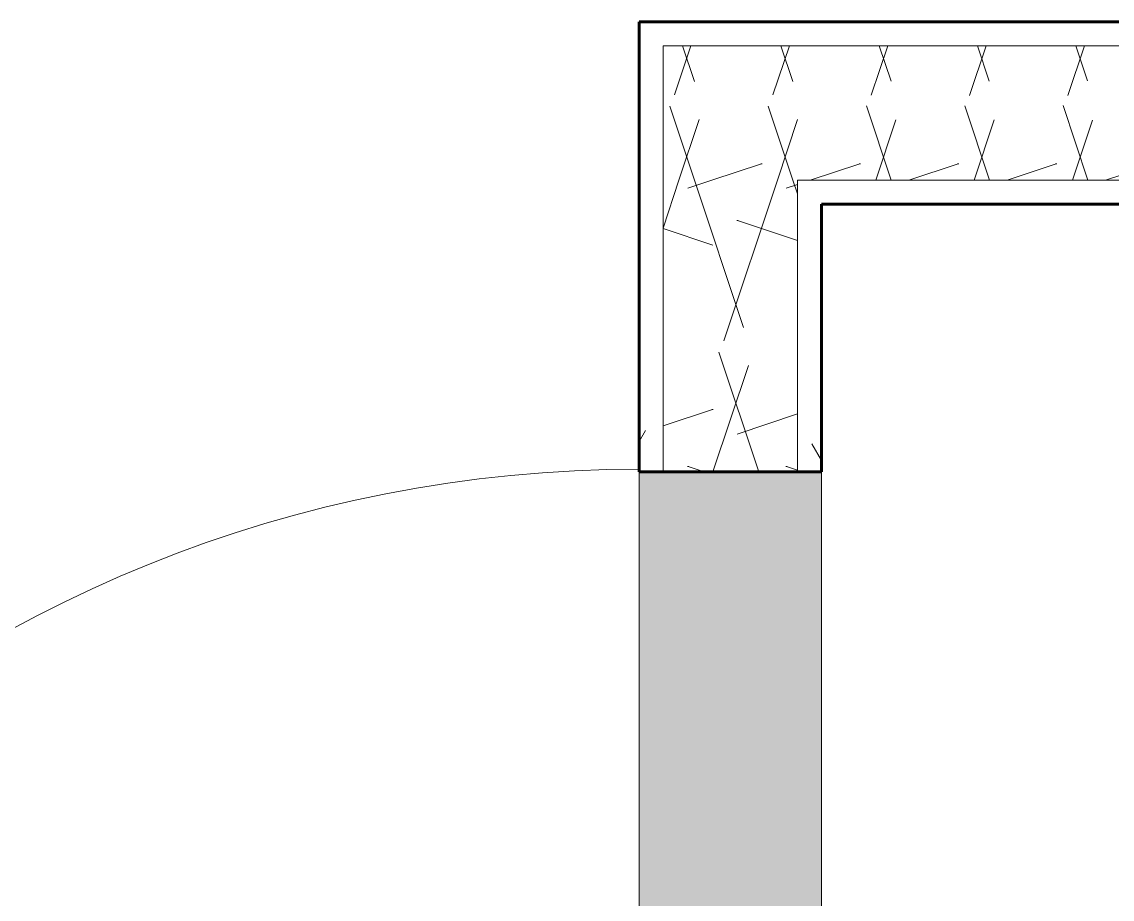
# Model space of a CAD drawing. Header units: inches. Extents: x -4169 to -1846, y 9706 to 12377.
# Drawn here: x -3544.75 to -3516.35, y 10941.37 to 10964.22 of the extents above; entities that cross this region are included whole.
import ezdxf

# ---------------------------------------------------------------- set-up
doc = ezdxf.new("R2010")
doc.units = ezdxf.units.IN
doc.header["$MEASUREMENT"] = 0
for name, color, linetype, lineweight in [('0-1', 7, 'Continuous', 5), ('0-2', 10, 'Continuous', 18), ('A-DOOR-1', 7, 'Continuous', 9), ('A-WALL-1', 8, 'Continuous', 5), ('A-WALL-4', 250, 'Continuous', 60), ('A-WALL-5', 10, 'Continuous', 18), ('A-WALL-PATT-1', 7, 'Continuous', 9), ('A-WALL-PATT-2', 253, 'Continuous', 9)]:
    doc.layers.add(name, color=color, linetype=linetype, lineweight=lineweight)
pattern_1 = [(161.57, (0.32, 0.32), (-2.560496185, -0.000537386), [0, -18.214, 2.022, 0]), (18.43, (-0.32, 0.32), (-2.560496185, 0.000537386), [0, -18.214, 2.022, 0]), (108.43, (0.32, 0.32), (1.27922091, -6.400876726), [6.07, -14.166]), (71.57, (-0.32, 0.32), (1.27922091, 6.400876726), [6.07, -14.166])]
pattern_2 = [(0, (0, 0), (20.48, 5.12), [0.845, -14.515, 0.845, -14.515, -81.92]), (0, (0, 0), (20.48, 5.12), [-30.72, 0.845, -29.875, 0.845, -14.515, -35.84]), (0, (0, 0), (20.48, 5.12), [-76.8, 0.845, -9.395, 0.845, -24.755]), (120, (7.68, 2.56), (-14.67405, 15.1762003), [0.845, -14.515, 0.845, -14.515, -81.92]), (120, (7.68, 2.56), (-14.67405, 15.1762003), [-30.72, 0.845, -29.875, 0.845, -14.515, -35.84]), (120, (7.68, 2.56), (-14.67405, 15.1762003), [-76.8, 0.845, -9.395, 0.845, -24.755]), (240, (10.24, 12.8), (-5.80595, -20.2962003), [0.845, -14.515, 0.845, -14.515, -81.92]), (240, (10.24, 12.8), (-5.80595, -20.2962003), [-30.72, 0.845, -29.875, 0.845, -14.515, -35.84]), (240, (10.24, 12.8), (-5.80595, -20.2962003), [-76.8, 0.845, -9.395, 0.845, -24.755])]

# ---------------------------------------------------------------- blocks, each defined once
blk = doc.blocks.new('SWING - SINGLE - FLUSH - 2-10 x 6-8 - PRIVACY-2632540-ENLARGED RCP - 1ST FLOOR PLAN')
at = {"layer": 'A-DOOR-1'}
blk.add_arc((17, -2.375), 34.067, 180, 266.6343, dxfattribs=at)
blk = doc.blocks.new('CTR - 1st Phase - Unit Layouts_rvt-1-ENLARGED RCP - 1ST FLOOR PLAN')
at = {"layer": 'A-WALL-1'}
blk.add_hatch(color=256, dxfattribs=at).paths.add_polyline_path([(-3528.049, 10918.504), (-3523.924, 10918.504), (-3523.924, 10952.504), (-3528.674, 10952.504), (-3528.674, 10918.504)], flags=0)
at = {"layer": 'A-WALL-PATT-1'}
h = blk.add_hatch(dxfattribs=at)
h.set_pattern_fill('FP_1', color=256, style=0, pattern_type=2)
h.set_pattern_definition(pattern_2)
h.paths.add_polyline_path([(-3528.049, 10906.668), (-3528.049, 10918.504), (-3528.674, 10918.504), (-3528.674, 10906.668), (-3528.361, 10906.668)], flags=0)
h.paths.add_polyline_path([(-3528.674, 10952.504), (-3528.049, 10952.504), (-3528.049, 10963.598), (-3528.674, 10963.581), (-3528.674, 10952.924)], flags=0)
h = blk.add_hatch(dxfattribs=at)
h.set_pattern_fill('FP_1', color=256, style=0, pattern_type=2)
h.set_pattern_definition(pattern_2)
h.paths.add_polyline_path([(-3524.549, 10910.418), (-3523.924, 10910.418), (-3523.924, 10918.504), (-3524.549, 10918.504), (-3524.549, 10910.428)], flags=0)
h.paths.add_polyline_path([(-3523.924, 10952.504), (-3523.924, 10959.473), (-3524.549, 10959.473), (-3524.549, 10952.504)], flags=0)
at = {"layer": 'A-WALL-PATT-2'}
h = blk.add_hatch(dxfattribs=at)
h.set_pattern_fill('FP_2', color=256, style=0, pattern_type=2)
h.set_pattern_definition(pattern_1)
h.paths.add_polyline_path([(-3524.549, 10960.098), (-3504.66, 10960.098), (-3504.674, 10963.598), (-3528.049, 10963.598), (-3528.049, 10960.098)], flags=0)
h = blk.add_hatch(dxfattribs=at)
h.set_pattern_fill('FP_2', color=256, style=0, pattern_type=2)
h.set_pattern_definition(pattern_1)
h.paths.add_polyline_path([(-3528.049, 10906.043), (-3524.549, 10906.043), (-3524.549, 10918.504), (-3528.049, 10918.504), (-3528.049, 10906.668)], flags=0)
h.paths.add_polyline_path([(-3524.549, 10952.504), (-3524.549, 10960.098), (-3528.049, 10960.098), (-3528.049, 10952.504)], flags=0)
at = {"layer": 'A-WALL-4'}
for p, q in [((-3528.674, 10964.223), (-3504.66, 10964.223)), ((-3528.674, 10963.598), (-3528.674, 10964.223)), ((-3528.674, 10959.473), (-3528.674, 10963.598)), ((-3528.674, 10952.504), (-3528.674, 10959.473)), ((-3504.66, 10959.473), (-3523.924, 10959.473)), ((-3523.924, 10959.473), (-3523.924, 10952.504)), ((-3523.924, 10952.504), (-3528.674, 10952.504))]:
    blk.add_line(p, q, dxfattribs=at)
at = {"layer": 'A-WALL-5'}
for p, q in [((-3504.66, 10963.598), (-3528.049, 10963.598)), ((-3528.049, 10963.598), (-3528.049, 10960.098)), ((-3528.049, 10960.098), (-3528.049, 10959.473)), ((-3504.66, 10960.098), (-3524.549, 10960.098)), ((-3524.549, 10960.098), (-3524.549, 10959.473)), ((-3528.049, 10952.504), (-3528.049, 10959.473)), ((-3524.549, 10952.504), (-3524.549, 10959.473)), ((-3528.674, 10952.504), (-3528.674, 10918.504)), ((-3523.924, 10918.504), (-3523.924, 10952.504))]:
    blk.add_line(p, q, dxfattribs=at)
at = {"layer": '0-2', "rotation": 269.9999999999955}
blk.add_blockref('SWING - SINGLE - FLUSH - 2-10 x 6-8 - PRIVACY-2632540-ENLARGED RCP - 1ST FLOOR PLAN', (-3526.299, 10935.504), dxfattribs=at)

msp = doc.modelspace()

# ---------------------------------------------------------------- block references
at = {"layer": '0-1'}
msp.add_blockref('CTR - 1st Phase - Unit Layouts_rvt-1-ENLARGED RCP - 1ST FLOOR PLAN', (0, 0), dxfattribs=at)

doc.saveas('drawing.dxf')
